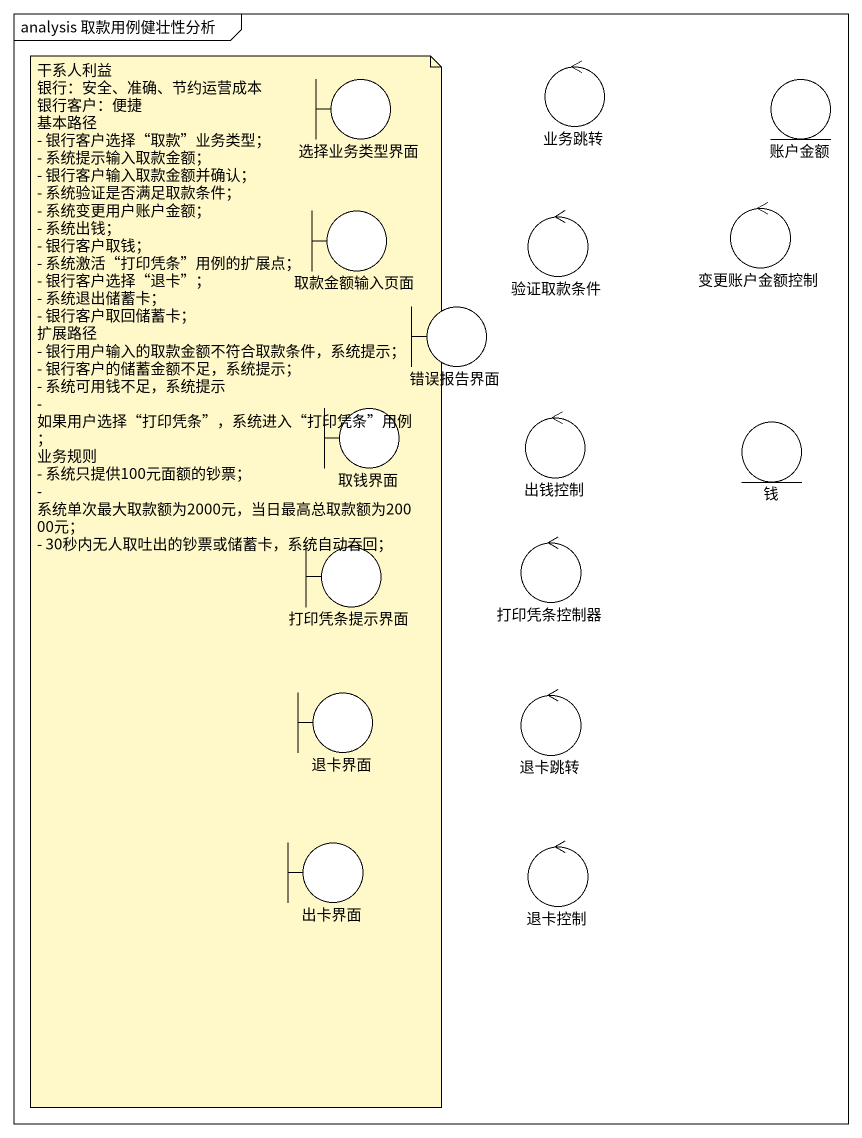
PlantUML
@startuml
mainframe analysis 取款用例健壮性分析
control 业务跳转
boundary 选择业务类型界面
entity 账户金额
boundary 取款金额输入页面
control 验证取款条件
control 变更账户金额控制
boundary 错误报告界面
boundary 取钱界面
control 出钱控制
entity 钱
boundary 打印凭条提示界面
control 打印凭条控制器
boundary 退卡界面
control 退卡跳转
boundary 出卡界面
control 退卡控制
note as N1
  干系人利益
  银行：安全、准确、节约运营成本
  银行客户：便捷
  基本路径
  - 银行客户选择“取款”业务类型；
  - 系统提示输入取款金额；
  - 银行客户输入取款金额并确认；
  - 系统验证是否满足取款条件；
  - 系统变更用户账户金额；
  - 系统出钱；
  - 银行客户取钱；
  - 系统激活“打印凭条”用例的扩展点；
  - 银行客户选择“退卡”；
  - 系统退出储蓄卡；
  - 银行客户取回储蓄卡；
  扩展路径
  - 银行用户输入的取款金额不符合取款条件，系统提示；
  - 银行客户的储蓄金额不足，系统提示；
  - 系统可用钱不足，系统提示
  - 如果用户选择“打印凭条”，系统进入“打印凭条”用例；
  业务规则
  - 系统只提供100元面额的钞票；
  - 系统单次最大取款额为2000元，当日最高总取款额为20000元；
  - 30秒内无人取吐出的钞票或储蓄卡，系统自动吞回；
end note
@enduml
